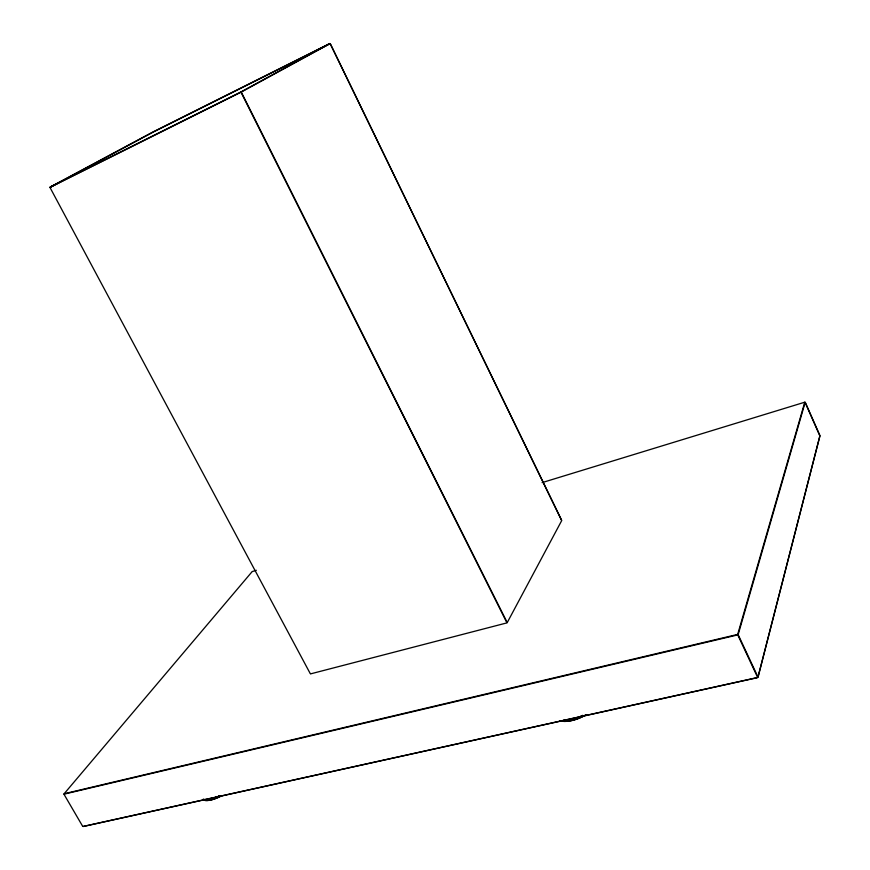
<?xml version="1.0" encoding="UTF-8"?>
<svg xmlns="http://www.w3.org/2000/svg" width="870" height="870" viewBox="0 0 870 870"><rect width="100%" height="100%" fill="white"/><g stroke="black" fill="none" stroke-linecap="round" stroke-linejoin="round"><path stroke-width="1.3" d="M757.911 677.328L819.801 436.164M758.107 676.958L819.953 435.848M737.749 634.165L804.793 402.157M738.228 634.382L805.163 402.321M507.188 622.67L561.683 520.63M64.065 793.842L252.072 571.71M241.12 91.839L329.828 43.5M241.436 91.97L330.111 43.62M50.188 187.039L153.261 131.816M50.134 187.344L153.196 132.088M153.609 131.642L329.687 43.565M153.805 131.783L329.871 43.728M50.264 187.017L240.696 92.057M50.253 187.289L240.707 92.35M252.441 571.492L256.345 570.296M542.097 482.622L804.609 402.255M310.655 673.858L506.818 622.909M64.217 793.734L737.216 634.524M64.206 794.125L737.303 635.013M83.063 826.446L757.194 677.589M83.346 826.5L757.379 677.697M64.054 794.386L82.606 826.195M50.123 187.713L310.285 673.674M241.447 92.372L507.069 622.311M241.142 92.524L506.797 622.485M330.361 43.837L561.629 520.249M330.263 43.881L561.498 520.206M738.347 635.057L757.857 676.806M737.956 635.317L757.465 677.077M805.348 402.495L819.855 435.37M805.12 402.473L819.616 435.337M221.872 795.55A21.478 8.178 -31.5 0 1 203.613 800.096M221.915 795.604A21.358 8.134 -31.5 0 1 203.765 800.117M219.827 795.745A21.478 8.167 -31.5 0 1 203.232 799.41M219.773 795.593A21.358 8.124 -31.5 0 1 203.265 799.247M585.945 714.803A24.142 10.864 -25.5 0 1 561.4 721.132M585.945 714.868A24.012 10.81 -25.5 0 1 559.638 720.686M582.748 715.531A24.153 10.853 -25.5 0 1 563.194 720.577M582.661 715.368A24.012 10.788 -25.5 0 1 563.216 720.382"/></g></svg>
